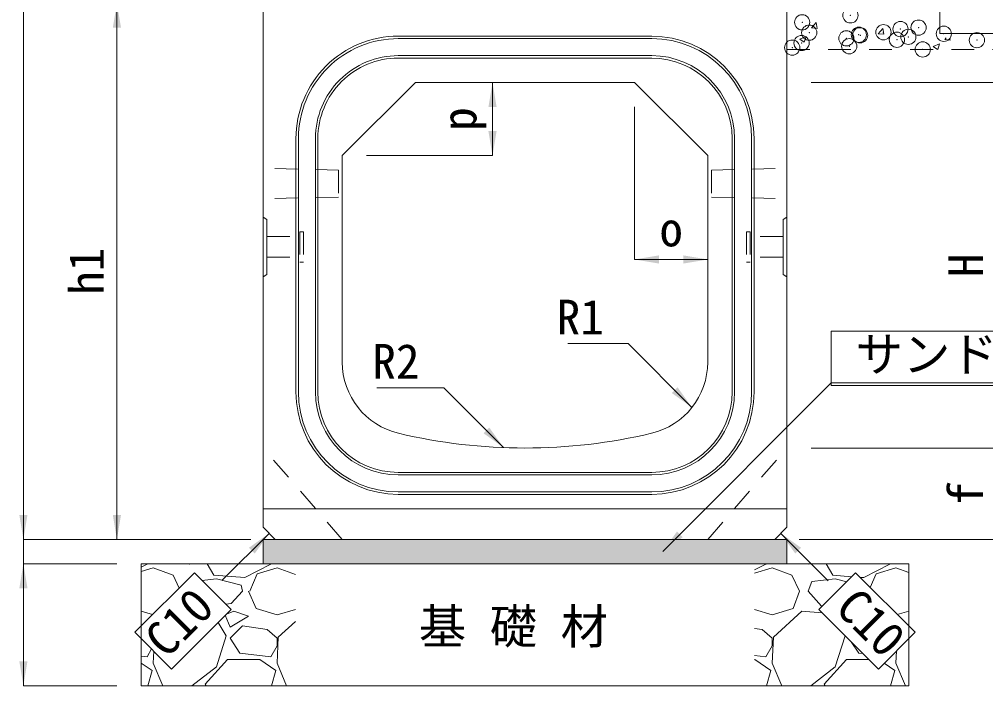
# Model space of a CAD drawing. Units: millimetres, scale not verified. Extents: x 14445 to 39803, y 10010 to 18037.
# Drawn here: x 33713 to 34507, y 14029 to 14576 of the extents above; entities that cross this region are included whole.
import ezdxf
from ezdxf.enums import TextEntityAlignment as Align

# ---------------------------------------------------------------- set-up
doc = ezdxf.new("R2010")
doc.units = ezdxf.units.MM
doc.header["$LTSCALE"] = 25
doc.header["$PDMODE"] = 32
doc.header["$PDSIZE"] = 12.5
doc.linetypes.add('USER1', pattern=[1.35, 0.75, -0.6])
doc.linetypes.add('USER3', pattern=[2, 1, -1])
for name, color, linetype, lineweight in [('0_2', 7, 'Continuous', 9), ('寸法引出', 7, 'Continuous', 9), ('寸法線', 7, 'Continuous', 9), ('本体', 2, 'Continuous', 5), ('補助線', 8, 'Continuous', 20), ('ｲﾝｻｰﾄ', 3, 'USER3', 5), ('ﾊｯﾁﾝｸﾞ', 7, 'Continuous', 5)]:
    doc.layers.add(name, color=color, linetype=linetype, lineweight=lineweight)
doc.styles.add('ＭＳ ゴシック', font='')
doc.styles.get('ＭＳ ゴシック').set_extended_font_data('MS Gothic')

# ---------------------------------------------------------------- blocks, each defined once
blk = doc.blocks.new('filled_arrow')
at = {"color": 0, "linetype": 'Continuous', "lineweight": -2}
blk.add_solid([(7.5, 1.25), (0, 0), (7.5, -1.25)], dxfattribs=at)

msp = doc.modelspace()

# ---------------------------------------------------------------- hatches: boundary and pattern name
at = {"layer": 'ﾊｯﾁﾝｸﾞ'}
msp.add_hatch(color=8, dxfattribs=at).paths.add_polyline_path([(34343.48, 14129.04), (34343.48, 14149.04), (33923.48, 14149.04), (33913.48, 14149.04), (33913.48, 14129.04)])

# ---------------------------------------------------------------- linework, layer by layer
at = {"layer": '0_2', "linetype": 'USER1'}
msp.add_line((34343.48, 14551.06), (34836.49, 14551.06), dxfattribs=at)
at = {"layer": '0_2', "lineweight": 20}
for p, q in [((33913.48, 14149.04), (34343.48, 14149.04)), ((33913.48, 14149.04), (33913.48, 14129.04)), ((34343.48, 14149.04), (34343.48, 14129.04)), ((33813.48, 14129.04), (34443.48, 14129.04)), ((33813.48, 14129.04), (33813.48, 14029.04)), ((34443.48, 14029.04), (34443.48, 14129.04)), ((33813.48, 14029.04), (34443.48, 14029.04))]:
    msp.add_line(p, q, dxfattribs=at)
at = {"layer": '寸法引出'}
for p, q in [((33716.73, 14189.04), (33716.73, 14089.04)), ((33893.48, 14149.04), (33716.73, 14149.04)), ((33793.48, 14129.04), (33716.73, 14129.04)), ((33716.73, 14129.04), (33716.73, 14029.04)), ((33793.48, 14129.04), (33716.73, 14129.04)), ((33793.48, 14029.04), (33716.73, 14029.04))]:
    msp.add_line(p, q, dxfattribs=at)
at = {"layer": '寸法線'}
for p, q in [((33716.73, 14149.04), (33716.73, 14669.04)), ((33793.5, 14149.04), (33793.5, 14589.04)), ((34058.48, 14524.04), (34101.81, 14524.04)), ((34101.81, 14464.04), (34101.81, 14524.04)), ((34363.48, 14524.04), (34515.29, 14524.04)), ((34363.48, 14524.04), (34515.29, 14524.04)), ((34218.48, 14504.04), (34218.48, 14378.78)), ((33998.48, 14464.04), (34101.81, 14464.04)), ((34278.48, 14444.04), (34278.48, 14378.78)), ((34218.48, 14378.78), (34278.48, 14378.78)), ((34363.47, 14224.04), (34515.29, 14224.04)), ((34363.47, 14224.04), (34515.29, 14224.04)), ((33918.48, 14154.04), (33879.71, 14115.27)), ((34338.48, 14154.04), (34377.42, 14115.1)), ((33903.48, 14149.04), (33716.73, 14149.04)), ((33903.48, 14149.04), (33793.5, 14149.04)), ((34353.48, 14149.04), (34515.29, 14149.04)), ((34353.48, 14149.04), (34584.95, 14149.04))]:
    msp.add_line(p, q, dxfattribs=at)
for points in [[(34265.54, 14257.35), (34213.15, 14309.74), (34163.61, 14309.74)], [(34110.92, 14224.38), (34061.89, 14273.41), (34006.86, 14273.41)], [(34241.49, 14139.06), (34379.88, 14277.44), (34706.73, 14277.44)]]:
    msp.add_lwpolyline(points, dxfattribs=at)
at = {"layer": '本体', "lineweight": 20}
for p, q in [((34343.48, 14159.04), (34343.48, 14645.04)), ((33913.48, 14589.04), (33913.48, 14159.04)), ((33978.48, 14464.04), (34038.48, 14524.04)), ((34218.48, 14524.04), (34038.48, 14524.04)), ((34218.48, 14524.04), (34278.48, 14464.04)), ((33978.48, 14464.04), (33978.48, 14294.56)), ((34278.48, 14294.56), (34278.48, 14464.04)), ((33913.48, 14159.04), (33923.48, 14149.04)), ((34333.48, 14149.04), (34343.48, 14159.04)), ((33923.48, 14149.04), (34333.48, 14149.04))]:
    msp.add_line(p, q, dxfattribs=at)
at = {"layer": '本体', "color": 4}
for p, q in [((34024.48, 14562.04), (34128.48, 14562.04)), ((34024.48, 14560.04), (34128.48, 14560.04)), ((34232.48, 14562.04), (34128.48, 14562.04)), ((34232.48, 14560.04), (34128.48, 14560.04)), ((34024.48, 14546.04), (34128.48, 14546.04)), ((34024.48, 14544.04), (34128.48, 14544.04)), ((34232.48, 14546.04), (34128.48, 14546.04)), ((34232.48, 14544.04), (34128.48, 14544.04)), ((33940.48, 14270.04), (33940.48, 14478.04)), ((33942.48, 14270.04), (33942.48, 14478.04)), ((33956.48, 14270.04), (33956.48, 14478.04)), ((33958.48, 14270.04), (33958.48, 14478.04)), ((34298.48, 14270.04), (34298.48, 14478.04)), ((34300.48, 14270.04), (34300.48, 14478.04)), ((34314.48, 14270.04), (34314.48, 14478.04)), ((34316.47, 14270.04), (34316.47, 14478.04)), ((33913.48, 14413.54), (33916.68, 14411.54)), ((34343.48, 14413.54), (34340.28, 14411.54)), ((33916.68, 14366.54), (33916.68, 14411.54)), ((34340.28, 14366.54), (34340.28, 14411.54)), ((33913.48, 14364.54), (33916.68, 14366.54)), ((34343.48, 14364.54), (34340.28, 14366.54)), ((34128.48, 14204.04), (34024.48, 14204.04)), ((34128.48, 14202.04), (34024.48, 14202.04)), ((34128.48, 14204.04), (34232.48, 14204.04)), ((34128.48, 14202.04), (34232.48, 14202.04)), ((34128.48, 14188.04), (34024.48, 14188.04)), ((34128.48, 14186.04), (34024.48, 14186.04)), ((34128.48, 14188.04), (34232.48, 14188.04)), ((34128.48, 14186.04), (34232.48, 14186.04))]:
    msp.add_line(p, q, dxfattribs=at)
at = {"layer": '本体', "linetype": 'USER1', "lineweight": 9}
for p, q in [((33975.48, 14452.04), (33913.48, 14453.54)), ((34281.48, 14452.04), (34343.48, 14453.54)), ((33975.48, 14452.04), (33975.48, 14430.04)), ((34281.48, 14452.04), (34281.48, 14430.04)), ((33975.48, 14430.04), (33913.48, 14428.54)), ((34281.48, 14430.04), (34343.48, 14428.54))]:
    msp.add_line(p, q, dxfattribs=at)
at = {"layer": '本体', "color": 7, "linetype": 'USER1', "lineweight": 9}
for p, q in [((33978.48, 14149.04), (33913.48, 14224.04)), ((34278.48, 14149.04), (34343.48, 14224.04))]:
    msp.add_line(p, q, dxfattribs=at)
at = {"layer": '本体', "lineweight": 9}
for p in [(33913.48, 14174.04), (34343.48, 14174.04)]:
    msp.add_line(p, (34128.48, 14174.04), dxfattribs=at)
at = {"layer": '本体', "color": 4}
for centre, radius, start, end in [((34024.48, 14478.04), 84, 89.99994, 179.99994), ((34024.48, 14478.04), 82, 89.99994, 179.99994), ((34232.48, 14478.04), 84, 0, 90), ((34232.48, 14478.04), 82, 0, 90), ((34024.48, 14478.04), 68, 89.99994, 179.99994), ((34024.48, 14478.04), 66, 89.99994, 179.99994), ((34232.48, 14478.04), 68, 0, 90), ((34232.48, 14478.04), 66, 0, 90), ((34024.48, 14270.04), 84, 179.99994, 269.99994), ((34024.48, 14270.04), 82, 179.99994, 269.99994), ((34024.48, 14270.04), 68, 179.99994, 269.99994), ((34024.48, 14270.04), 66, 179.99994, 269.99994), ((34232.48, 14270.04), 66, 270, 0), ((34232.48, 14270.04), 68, 270, 0), ((34232.48, 14270.04), 84, 270, 0), ((34232.48, 14270.04), 82, 270, 0)]:
    msp.add_arc(centre, radius, start, end, dxfattribs=at)
at = {"layer": '本体', "lineweight": 20}
for centre, radius, start, end in [((34038.48, 14294.56), 60, 180, 256.65784), ((34218.47, 14294.56), 60, 283.34236, 0), ((34128.48, 14674.04), 450, 256.65776, 283.34224)]:
    msp.add_arc(centre, radius, start, end, dxfattribs=at)
at = {"layer": '補助線', "lineweight": 13}
msp.add_lwpolyline([(34469.02, 14564.14), (34469.02, 14613.73), (34517.52, 14613.73), (34517.52, 14564.14)], close=True, dxfattribs=at)
at = {"layer": '補助線'}
for points in [[(34766.41, 14320.08), (34379.88, 14320.08), (34379.88, 14275.42), (34766.41, 14275.42)], [(33808.23, 14072.85), (33857.08, 14121.69), (33887.23, 14091.54), (33838.38, 14042.7)], [(34448.72, 14072.85), (34399.88, 14121.69), (34369.73, 14091.54), (34418.57, 14042.7)]]:
    msp.add_lwpolyline(points, close=True, dxfattribs=at)
at = {"layer": 'ｲﾝｻｰﾄ', "linetype": 'USER1', "lineweight": 9}
for p, q in [((33916.68, 14397.54), (33916.68, 14380.54)), ((33916.68, 14397.54), (33943.68, 14397.54)), ((33943.68, 14401.54), (33943.68, 14376.54)), ((33943.68, 14401.54), (33946.68, 14401.54)), ((33946.68, 14401.54), (33946.68, 14376.54)), ((34310.27, 14401.54), (34310.27, 14376.54)), ((34313.28, 14401.54), (34310.27, 14401.54)), ((34313.28, 14401.54), (34313.28, 14376.54)), ((34340.28, 14397.54), (34313.28, 14397.54)), ((34340.28, 14397.54), (34340.28, 14380.54)), ((33916.68, 14380.54), (33943.68, 14380.54)), ((33943.68, 14376.54), (33946.68, 14376.54)), ((34313.28, 14376.54), (34310.27, 14376.54)), ((34340.28, 14380.54), (34313.28, 14380.54))]:
    msp.add_line(p, q, dxfattribs=at)
at = {"layer": 'ﾊｯﾁﾝｸﾞ'}
for p, q in [((34363.76, 14568.8), (34367.43, 14573.18)), ((34368.31, 14568.4), (34367.43, 14573.18)), ((34363.76, 14568.8), (34368.31, 14568.41)), ((34418.42, 14564.02), (34422.09, 14568.4)), ((34418.42, 14564.02), (34422.97, 14563.62)), ((34422.96, 14563.62), (34422.08, 14568.4)), ((34353.97, 14559.69), (34359.31, 14561.73)), ((34353.97, 14559.68), (34357.76, 14557.13)), ((34357.76, 14557.13), (34359.31, 14561.73)), ((34473.07, 14559.24), (34474.31, 14560.72)), ((34473.07, 14559.24), (34477.63, 14558.84)), ((34477.62, 14558.84), (34477.56, 14559.17)), ((34463.48, 14553.58), (34468.82, 14555.63)), ((34463.48, 14553.58), (34467.22, 14551.06)), ((34467.28, 14551.06), (34468.82, 14555.63)), ((33818.28, 14128.87), (33813.48, 14126.36)), ((33818.32, 14129.04), (33818.28, 14128.87)), ((33849.3, 14129.04), (33852.82, 14128.87)), ((33852.82, 14128.87), (33853.04, 14129.04)), ((33873.14, 14119.73), (33867.71, 14129.04)), ((33919.88, 14128.87), (33898.54, 14117.69)), ((33919.92, 14129.04), (33919.88, 14128.87)), ((34326.27, 14128.87), (34316.96, 14123.99)), ((34326.32, 14129.04), (34326.27, 14128.87)), ((34357.3, 14129.04), (34360.82, 14128.87)), ((34360.82, 14128.87), (34361.04, 14129.04)), ((34381.14, 14119.73), (34375.71, 14129.04)), ((34427.87, 14128.87), (34406.54, 14117.69)), ((34427.92, 14129.04), (34427.87, 14128.87)), ((33813.48, 14122.74), (33823.36, 14125.82)), ((33823.36, 14125.82), (33839.61, 14119.73)), ((33839.61, 14119.73), (33844.51, 14109.12)), ((33898.54, 14117.69), (33873.14, 14119.73)), ((33902.6, 14106.52), (33908.7, 14120.74)), ((33908.7, 14120.74), (33924.96, 14125.82)), ((33924.96, 14125.82), (33940, 14120.18)), ((34316.96, 14121.32), (34331.35, 14125.82)), ((34331.35, 14125.82), (34347.61, 14119.73)), ((34347.61, 14119.73), (34353.71, 14106.52)), ((34396.67, 14118.48), (34381.14, 14119.73)), ((34411.94, 14109.63), (34416.7, 14120.74)), ((34416.7, 14120.74), (34432.95, 14125.82)), ((34432.95, 14125.82), (34443.48, 14121.88)), ((33875.17, 14116.68), (33863.33, 14115.43)), ((33895.49, 14111.6), (33875.17, 14116.68)), ((34360.82, 14106.52), (34363.87, 14114.65)), ((34383.17, 14116.68), (34363.87, 14114.65)), ((34392.53, 14114.34), (34383.17, 14116.68)), ((34406.54, 14117.69), (34403.64, 14117.93)), ((33896.51, 14106.52), (33887.36, 14096.36)), ((33896.51, 14106.52), (33895.49, 14111.6)), ((33901.59, 14106.52), (33907.68, 14092.3)), ((34348.63, 14092.29), (34353.71, 14106.52)), ((34371.99, 14094.33), (34360.82, 14106.52)), ((33887.36, 14096.36), (33882.8, 14095.96)), ((33813.48, 14090.12), (33822.77, 14087.39)), ((33889.4, 14090.26), (33883.37, 14087.68)), ((33901.59, 14086.2), (33889.4, 14090.26)), ((33907.68, 14092.29), (33924.95, 14087.21)), ((33924.96, 14087.21), (33940, 14091.64)), ((34316.96, 14091.45), (34331.35, 14087.21)), ((34331.35, 14087.21), (34348.63, 14092.29)), ((34355.74, 14090.26), (34332.37, 14068.93)), ((34372.39, 14088.88), (34355.74, 14090.26)), ((34372.56, 14094.38), (34371.99, 14094.33)), ((34434.03, 14087.53), (34443.48, 14090.31)), ((33883.3, 14069.94), (33876.6, 14080.91)), ((33882.46, 14086.77), (33886.35, 14077.06)), ((33886.35, 14077.05), (33901.59, 14086.2)), ((33940, 14081.73), (33925.97, 14068.93)), ((33896.51, 14078.07), (33886.35, 14067.91)), ((33916.83, 14075.02), (33896.51, 14078.07)), ((33924.96, 14067.91), (33916.83, 14075.02)), ((34323.23, 14075.02), (34316.96, 14075.96)), ((34331.35, 14067.91), (34323.23, 14075.02)), ((33875.17, 14044.54), (33883.3, 14069.94)), ((33886.35, 14067.91), (33894.48, 14055.72)), ((33925.97, 14068.93), (33924.96, 14047.59)), ((33924.96, 14061.81), (33924.96, 14067.91)), ((34332.37, 14068.93), (34331.35, 14047.59)), ((34331.35, 14061.81), (34331.35, 14067.91)), ((34383.17, 14044.54), (34391.3, 14069.94)), ((34391.3, 14069.94), (34391.26, 14070)), ((34396.33, 14064.93), (34402.47, 14055.72)), ((33818.28, 14052.67), (33821.89, 14059.19)), ((33823.82, 14057.26), (33823.36, 14047.59)), ((33919.88, 14052.67), (33924.96, 14061.81)), ((34326.27, 14052.67), (34331.35, 14061.81)), ((34433.43, 14057.56), (34432.95, 14047.59)), ((33813.48, 14053.25), (33818.28, 14052.67)), ((33866.03, 14030.32), (33884.32, 14050.64)), ((33884.32, 14050.64), (33910.73, 14050.64)), ((33894.48, 14055.72), (33919.88, 14052.67)), ((33910.73, 14050.64), (33923.94, 14041.49)), ((34316.96, 14053.79), (34326.27, 14052.67)), ((34316.96, 14050.64), (34317.13, 14050.64)), ((34317.13, 14050.64), (34330.34, 14041.49)), ((34374.03, 14030.32), (34392.31, 14050.64)), ((34392.31, 14050.64), (34410.63, 14050.64)), ((34402.47, 14055.72), (34405.96, 14055.3)), ((33813.48, 14047.63), (33822.34, 14041.49)), ((33822.34, 14041.49), (33818.78, 14029.04)), ((33823.36, 14047.59), (33831.17, 14029.04)), ((33855.11, 14029.04), (33875.17, 14044.54)), ((33923.94, 14041.49), (33920.38, 14029.04)), ((33924.96, 14047.59), (33932.77, 14029.04)), ((34330.34, 14041.49), (34326.78, 14029.04)), ((34331.35, 14047.59), (34339.17, 14029.04)), ((34363.11, 14029.04), (34383.17, 14044.54)), ((34423.33, 14047.46), (34431.94, 14041.49)), ((34431.94, 14041.49), (34428.38, 14029.04)), ((34432.95, 14047.59), (34440.77, 14029.04)), ((33866.77, 14029.04), (33866.03, 14030.32)), ((34374.77, 14029.04), (34374.03, 14030.32))]:
    msp.add_line(p, q, dxfattribs=at)
for p in [(34395.6, 14579.1), (34356.02, 14573.38), (34436.71, 14567.86), (34451.56, 14569.03), (34361.82, 14564.89), (34392.27, 14560.23), (34402.5, 14563.17), (34403.63, 14562.72), (34422.7, 14565.23), (34433.79, 14559.09), (34443.18, 14561.45), (34472.28, 14563.97), (34499.41, 14558.75), (34347.83, 14552.6), (34355.5, 14556.38), (34394.67, 14553.73), (34454.97, 14551.13)]:
    msp.add_point(p, dxfattribs=at)

# ---------------------------------------------------------------- block references
at = {"layer": '寸法引出', "xscale": 2.67, "yscale": 2.67}
for p, rotation in [((33716.73, 14149.04), 90), ((33716.73, 14129.04), 270), ((33716.73, 14129.04), 270), ((33716.73, 14029.04), 90)]:
    msp.add_blockref('filled_arrow', p, dxfattribs=dict(at, rotation=rotation))
at = {"layer": '寸法線', "xscale": 2.67, "yscale": 2.67}
for p, rotation in [((33793.5, 14589.04), 270), ((34101.81, 14524.04), 270), ((34101.81, 14464.04), 90), ((34278.48, 14378.78), 180), ((34265.54, 14257.35), 135), ((34110.92, 14224.38), 135), ((33716.73, 14149.04), 90), ((33793.5, 14149.04), 90), ((33918.48, 14154.04), 225), ((34241.49, 14139.06), 45), ((34338.48, 14154.04), 315)]:
    msp.add_blockref('filled_arrow', p, dxfattribs=dict(at, rotation=rotation))
msp.add_blockref('filled_arrow', (34218.48, 14378.78), dxfattribs=at)

# ---------------------------------------------------------------- texts
at = {"layer": '0_2', "style": 'ＭＳ ゴシック'}
msp.add_text('基 礎 材', height=28.48, dxfattribs=at).set_placement((34041.36, 14054.87), align=Align.BOTTOM_LEFT)
at = {"layer": '寸法線', "style": 'ＭＳ ゴシック'}
for s, p in [('p', (34074.3, 14494.04)), ('h1', (33768.5, 14369.04)), ('H', (34490.29, 14374.04)), ('f', (34490.29, 14186.54))]:
    msp.add_text(s, height=28.48, rotation=90, dxfattribs=at).set_placement(p, align=Align.MIDDLE_CENTER)
msp.add_text('o', height=28.48, dxfattribs=at).set_placement((34248.48, 14403.78), align=Align.MIDDLE_CENTER)
for s, p in [('R1', (34193.15, 14345.74)), ('R2', (34041.89, 14309.41))]:
    msp.add_text(s, height=28.48, dxfattribs=at).set_placement(p, align=Align.TOP_RIGHT)
msp.add_text('サンドクッション', height=28.48, dxfattribs=at).set_placement((34399.88, 14315.27), align=Align.TOP_LEFT)
msp.add_text('C10', height=28.48, rotation=45, dxfattribs=at).set_placement((33854.96, 14111.73), align=Align.TOP_RIGHT)
msp.add_text('C10', height=28.48, rotation=315, dxfattribs=at).set_placement((34402.16, 14111.56), align=Align.TOP_LEFT)

doc.saveas('drawing.dxf')
